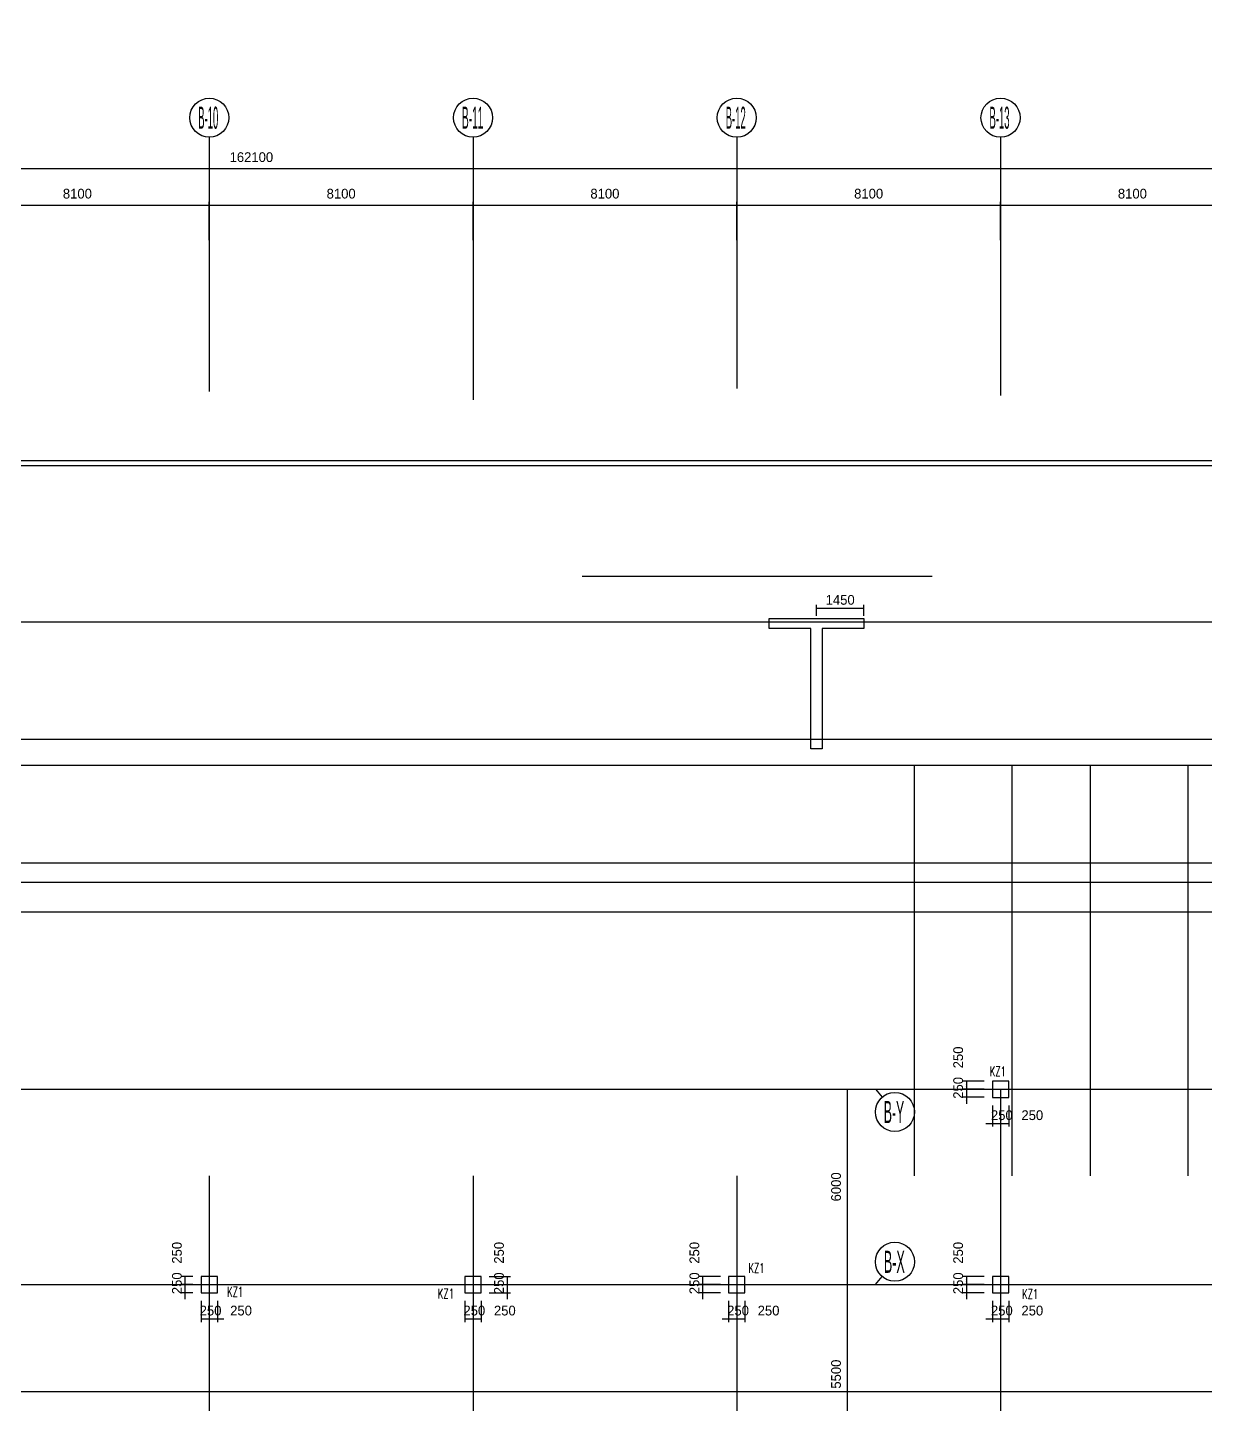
# Model space of a CAD drawing. Extents: x 387171 to 699106, y 11966 to 245688.
# Drawn here: x 541277 to 577452, y 203407 to 245688 of the extents above; entities that cross this region are included whole.
import ezdxf

# ---------------------------------------------------------------- set-up
doc = ezdxf.new("R2010")
doc.units = 0
doc.header["$LTSCALE"] = 100
doc.header["$MEASUREMENT"] = 0
for name, color, linetype in [('COLU', 7, 'Continuous'), ('DIM', 3, 'Continuous'), ('DOTE', 253, 'Continuous'), ('L-AXIS', 3, 'Continuous'), ('NUM', 7, 'Continuous'), ('wall-主楼', 2, 'Continuous'), ('小尺寸', 4, 'Continuous')]:
    doc.layers.add(name, color=color, linetype=linetype)
doc.styles.add('hztxt', font='hztxt')
doc.styles.get("Standard").update_dxf_attribs({"font": 'standard'})
doc.dimstyles.get("Standard").update_dxf_attribs({"dimtxt": 300, "dimasz": 100, "dimexe": 100, "dimexo": 250, "dimgap": 100, "dimtad": 0, "dimtoh": 1, "dimdec": 0, "dimdsep": 46, "dimcen": 0.09, "dimclrt": 7, "dimadec": 0, "dimazin": 0, "dimtfac": 1, "dimtdec": 4, "dimtofl": 0, "dimtmove": 0, "dimatfit": 3, "dimfxl": 1, "dimtolj": 1, "dimtzin": 0, "dimarcsym": 0})

# ---------------------------------------------------------------- blocks, each defined once
blk = doc.blocks.new('*D2653')
at = {"layer": 'L-AXIS', "color": 0, "linetype": 'ByBlock', "lineweight": -2}
for p, q in [((563058, 239163), (563058, 240335)), ((563058, 240235), (571158, 240235)), ((571158, 239163), (571158, 240335))]:
    blk.add_line(p, q, dxfattribs=at)
for points in [[(563058, 240235), (563158, 240251), (563158, 240218)], [(571158, 240235), (571058, 240218), (571058, 240251)]]:
    blk.add_solid(points, dxfattribs=at)
at = {"layer": 'L-AXIS', "color": 7, "linetype": 'Continuous', "lineweight": -2, "insert": (567108, 240585), "char_height": 300, "width": 775, "attachment_point": 5, "style": 'hztxt'}
blk.add_mtext('8100', dxfattribs=at)
blk = doc.blocks.new('_AXISO')
blk.add_circle((0, 0), 0.5)
blk = doc.blocks.new('*D1100')
at = {"layer": 'L-AXIS', "color": 0, "linetype": 'ByBlock', "lineweight": -2}
for p, q in [((494858, 239398), (494858, 241456)), ((656958, 239398), (656958, 241456)), ((494858, 241356), (656958, 241356))]:
    blk.add_line(p, q, dxfattribs=at)
for points in [[(494858, 241356), (494958, 241372), (494958, 241339)], [(656958, 241356), (656858, 241339), (656858, 241372)]]:
    blk.add_solid(points, dxfattribs=at)
at = {"layer": 'L-AXIS', "color": 7, "linetype": 'Continuous', "lineweight": -2, "insert": (548151, 241706), "char_height": 300, "width": 1106.67, "attachment_point": 5, "style": 'hztxt'}
blk.add_mtext('162100', dxfattribs=at)
blk = doc.blocks.new('*D749')
at = {"layer": 'L-AXIS', "color": 0, "linetype": 'ByBlock', "lineweight": -2}
for p, q in [((565446, 207088), (566558, 207088)), ((566458, 201588), (566458, 207088)), ((565446, 201588), (566558, 201588))]:
    blk.add_line(p, q, dxfattribs=at)
for points in [[(566458, 207088), (566474, 206988), (566441, 206988)], [(566458, 201588), (566441, 201688), (566474, 201688)]]:
    blk.add_solid(points, dxfattribs=at)
at = {"layer": 'L-AXIS', "color": 7, "linetype": 'Continuous', "lineweight": -2, "insert": (566108, 204338), "char_height": 300, "width": 780, "attachment_point": 5, "rotation": 90, "style": 'hztxt'}
blk.add_mtext('5500', dxfattribs=at)
blk = doc.blocks.new('*D3545')
at = {"layer": 'L-AXIS', "color": 0, "linetype": 'ByBlock', "lineweight": -2}
for p, q in [((538758, 239163), (538758, 240335)), ((538758, 240235), (546858, 240235)), ((546858, 239163), (546858, 240335))]:
    blk.add_line(p, q, dxfattribs=at)
for points in [[(538758, 240235), (538858, 240251), (538858, 240218)], [(546858, 240235), (546758, 240218), (546758, 240251)]]:
    blk.add_solid(points, dxfattribs=at)
at = {"layer": 'L-AXIS', "color": 7, "linetype": 'Continuous', "lineweight": -2, "insert": (542808, 240585), "char_height": 300, "width": 775, "attachment_point": 5, "style": 'hztxt'}
blk.add_mtext('8100', dxfattribs=at)
blk = doc.blocks.new('*D2479')
at = {"layer": 'L-AXIS', "color": 0, "linetype": 'ByBlock', "lineweight": -2}
for p, q in [((565446, 213088), (566558, 213088)), ((566458, 207088), (566458, 213088)), ((565446, 207088), (566558, 207088))]:
    blk.add_line(p, q, dxfattribs=at)
for points in [[(566458, 213088), (566474, 212988), (566441, 212988)], [(566458, 207088), (566441, 207188), (566474, 207188)]]:
    blk.add_solid(points, dxfattribs=at)
at = {"layer": 'L-AXIS', "color": 7, "linetype": 'Continuous', "lineweight": -2, "insert": (566108, 210088), "char_height": 300, "width": 770, "attachment_point": 5, "rotation": 90, "style": 'hztxt'}
blk.add_mtext('6000', dxfattribs=at)
blk = doc.blocks.new('*D778')
at = {"layer": 'L-AXIS', "color": 0, "linetype": 'ByBlock', "lineweight": -2}
for p, q in [((554958, 239163), (554958, 240335)), ((554958, 240235), (563058, 240235)), ((563058, 239163), (563058, 240335))]:
    blk.add_line(p, q, dxfattribs=at)
for points in [[(554958, 240235), (555058, 240251), (555058, 240218)], [(563058, 240235), (562958, 240218), (562958, 240251)]]:
    blk.add_solid(points, dxfattribs=at)
at = {"layer": 'L-AXIS', "color": 7, "linetype": 'Continuous', "lineweight": -2, "insert": (559008, 240585), "char_height": 300, "width": 775, "attachment_point": 5, "style": 'hztxt'}
blk.add_mtext('8100', dxfattribs=at)
blk = doc.blocks.new('*D1036')
at = {"layer": 'L-AXIS', "color": 0, "linetype": 'ByBlock', "lineweight": -2}
for p, q in [((546858, 239163), (546858, 240335)), ((546858, 240235), (554958, 240235)), ((554958, 239163), (554958, 240335))]:
    blk.add_line(p, q, dxfattribs=at)
for points in [[(546858, 240235), (546958, 240251), (546958, 240218)], [(554958, 240235), (554858, 240218), (554858, 240251)]]:
    blk.add_solid(points, dxfattribs=at)
at = {"layer": 'L-AXIS', "color": 7, "linetype": 'Continuous', "lineweight": -2, "insert": (550908, 240585), "char_height": 300, "width": 775, "attachment_point": 5, "style": 'hztxt'}
blk.add_mtext('8100', dxfattribs=at)
blk = doc.blocks.new('*D4340')
at = {"layer": 'L-AXIS', "color": 0, "linetype": 'ByBlock', "lineweight": -2}
for p, q in [((571158, 239163), (571158, 240335)), ((571158, 240235), (579258, 240235)), ((579258, 239163), (579258, 240335))]:
    blk.add_line(p, q, dxfattribs=at)
for points in [[(571158, 240235), (571258, 240251), (571258, 240218)], [(579258, 240235), (579158, 240218), (579158, 240251)]]:
    blk.add_solid(points, dxfattribs=at)
at = {"layer": 'L-AXIS', "color": 7, "linetype": 'Continuous', "lineweight": -2, "insert": (575208, 240585), "char_height": 300, "width": 775, "attachment_point": 5, "style": 'hztxt'}
blk.add_mtext('8100', dxfattribs=at)
blk = doc.blocks.new('*D4310')
at = {"layer": '小尺寸', "color": 0, "linetype": 'ByBlock', "lineweight": -2}
for p, q in [((565508, 227625), (565508, 227962)), ((566958, 227625), (566958, 227962)), ((565508, 227862), (566958, 227862))]:
    blk.add_line(p, q, dxfattribs=at)
for points in [[(565508, 227862), (565608, 227879), (565608, 227846)], [(566958, 227862), (566858, 227846), (566858, 227879)]]:
    blk.add_solid(points, dxfattribs=at)
at = {"layer": '小尺寸', "color": 7, "linetype": 'Continuous', "lineweight": -2, "insert": (566233, 228112), "char_height": 300, "width": 695, "attachment_point": 5, "rotation": 360, "style": 'hztxt'}
blk.add_mtext('1450', dxfattribs=at)
blk = doc.blocks.new('*D4202')
at = {"layer": 'DIM', "color": 0, "linetype": 'ByBlock', "lineweight": -2}
for p, q in [((570658, 213338), (570008, 213338)), ((570108, 213338), (570108, 213088)), ((570658, 213088), (570008, 213088))]:
    blk.add_line(p, q, dxfattribs=at)
for points in [[(570108, 213338), (570125, 213238), (570091, 213238)], [(570108, 213088), (570091, 213188), (570125, 213188)]]:
    blk.add_solid(points, dxfattribs=at)
at = {"layer": 'DIM', "color": 7, "linetype": 'Continuous', "lineweight": -2, "insert": (569858, 214064), "char_height": 300, "width": 566.67, "attachment_point": 5, "rotation": 90, "style": 'hztxt'}
blk.add_mtext('250', dxfattribs=at)
blk = doc.blocks.new('*D2328')
at = {"layer": 'DIM', "color": 0, "linetype": 'ByBlock', "lineweight": -2}
for p, q in [((570108, 213288), (570108, 212638)), ((570658, 213088), (570008, 213088)), ((570658, 212838), (570008, 212838))]:
    blk.add_line(p, q, dxfattribs=at)
for points in [[(570108, 213088), (570091, 213188), (570125, 213188)], [(570108, 212838), (570125, 212738), (570091, 212738)]]:
    blk.add_solid(points, dxfattribs=at)
at = {"layer": 'DIM', "color": 7, "linetype": 'Continuous', "lineweight": -2, "insert": (569858, 213128), "char_height": 300, "width": 566.67, "attachment_point": 5, "rotation": 90, "style": 'hztxt'}
blk.add_mtext('250', dxfattribs=at)
blk = doc.blocks.new('*D2523')
at = {"layer": 'DIM', "color": 0, "linetype": 'ByBlock', "lineweight": -2}
for p, q in [((570908, 212588), (570908, 211938)), ((571158, 212588), (571158, 211938)), ((570708, 212038), (571358, 212038))]:
    blk.add_line(p, q, dxfattribs=at)
for points in [[(570908, 212038), (570808, 212021), (570808, 212055)], [(571158, 212038), (571258, 212055), (571258, 212021)]]:
    blk.add_solid(points, dxfattribs=at)
at = {"layer": 'DIM', "color": 7, "linetype": 'Continuous', "lineweight": -2, "insert": (571198, 212288), "char_height": 300, "width": 566.67, "attachment_point": 5, "style": 'hztxt'}
blk.add_mtext('250', dxfattribs=at)
blk = doc.blocks.new('*D3060')
at = {"layer": 'DIM', "color": 0, "linetype": 'ByBlock', "lineweight": -2}
for p, q in [((571158, 212588), (571158, 211938)), ((571408, 212588), (571408, 211938)), ((571158, 212038), (571408, 212038))]:
    blk.add_line(p, q, dxfattribs=at)
for points in [[(571158, 212038), (571258, 212055), (571258, 212021)], [(571408, 212038), (571308, 212021), (571308, 212055)]]:
    blk.add_solid(points, dxfattribs=at)
at = {"layer": 'DIM', "color": 7, "linetype": 'Continuous', "lineweight": -2, "insert": (572134, 212288), "char_height": 300, "width": 566.67, "attachment_point": 5, "style": 'hztxt'}
blk.add_mtext('250', dxfattribs=at)
blk = doc.blocks.new('*D2322')
at = {"layer": 'DIM', "color": 0, "linetype": 'ByBlock', "lineweight": -2}
for p, q in [((546608, 206588), (546608, 205938)), ((546858, 206588), (546858, 205938)), ((546608, 206038), (546858, 206038))]:
    blk.add_line(p, q, dxfattribs=at)
for points in [[(546608, 206038), (546708, 206055), (546708, 206021)], [(546858, 206038), (546758, 206021), (546758, 206055)]]:
    blk.add_solid(points, dxfattribs=at)
at = {"layer": 'DIM', "color": 7, "linetype": 'Continuous', "lineweight": -2, "insert": (546898, 206288), "char_height": 300, "width": 566.67, "attachment_point": 5, "style": 'hztxt'}
blk.add_mtext('250', dxfattribs=at)
blk = doc.blocks.new('*D276')
at = {"layer": 'DIM', "color": 0, "linetype": 'ByBlock', "lineweight": -2}
for p, q in [((546858, 206588), (546858, 205938)), ((547108, 206588), (547108, 205938)), ((546658, 206038), (547308, 206038))]:
    blk.add_line(p, q, dxfattribs=at)
for points in [[(546858, 206038), (546758, 206021), (546758, 206055)], [(547108, 206038), (547208, 206055), (547208, 206021)]]:
    blk.add_solid(points, dxfattribs=at)
at = {"layer": 'DIM', "color": 7, "linetype": 'Continuous', "lineweight": -2, "insert": (547834, 206288), "char_height": 300, "width": 566.67, "attachment_point": 5, "style": 'hztxt'}
blk.add_mtext('250', dxfattribs=at)
blk = doc.blocks.new('*D245')
at = {"layer": 'DIM', "color": 0, "linetype": 'ByBlock', "lineweight": -2}
for p, q in [((546115, 206638), (546115, 207288)), ((546358, 207088), (546015, 207088)), ((546358, 206838), (546015, 206838))]:
    blk.add_line(p, q, dxfattribs=at)
for points in [[(546115, 207088), (546099, 207188), (546132, 207188)], [(546115, 206838), (546132, 206738), (546099, 206738)]]:
    blk.add_solid(points, dxfattribs=at)
at = {"layer": 'DIM', "color": 7, "linetype": 'Continuous', "lineweight": -2, "insert": (545865, 207128), "char_height": 300, "width": 566.67, "attachment_point": 5, "rotation": 90, "style": 'hztxt'}
blk.add_mtext('250', dxfattribs=at)
blk = doc.blocks.new('*D444')
at = {"layer": 'DIM', "color": 0, "linetype": 'ByBlock', "lineweight": -2}
for p, q in [((546358, 207338), (546015, 207338)), ((546115, 207088), (546115, 207338)), ((546358, 207088), (546015, 207088))]:
    blk.add_line(p, q, dxfattribs=at)
for points in [[(546115, 207338), (546132, 207238), (546099, 207238)], [(546115, 207088), (546099, 207188), (546132, 207188)]]:
    blk.add_solid(points, dxfattribs=at)
at = {"layer": 'DIM', "color": 7, "linetype": 'Continuous', "lineweight": -2, "insert": (545865, 208064), "char_height": 300, "width": 566.67, "attachment_point": 5, "rotation": 90, "style": 'hztxt'}
blk.add_mtext('250', dxfattribs=at)
blk = doc.blocks.new('*D702')
at = {"layer": 'DIM', "color": 0, "linetype": 'ByBlock', "lineweight": -2}
for p, q in [((555458, 207338), (556108, 207338)), ((556008, 207338), (556008, 207088)), ((555458, 207088), (556108, 207088))]:
    blk.add_line(p, q, dxfattribs=at)
for points in [[(556008, 207338), (556025, 207238), (555991, 207238)], [(556008, 207088), (555991, 207188), (556025, 207188)]]:
    blk.add_solid(points, dxfattribs=at)
at = {"layer": 'DIM', "color": 7, "linetype": 'Continuous', "lineweight": -2, "insert": (555758, 208064), "char_height": 300, "width": 566.67, "attachment_point": 5, "rotation": 90, "style": 'hztxt'}
blk.add_mtext('250', dxfattribs=at)
blk = doc.blocks.new('*D1218')
at = {"layer": 'DIM', "color": 0, "linetype": 'ByBlock', "lineweight": -2}
for p, q in [((556008, 207288), (556008, 206638)), ((555458, 207088), (556108, 207088)), ((555458, 206838), (556108, 206838))]:
    blk.add_line(p, q, dxfattribs=at)
for points in [[(556008, 207088), (555991, 207188), (556025, 207188)], [(556008, 206838), (556025, 206738), (555991, 206738)]]:
    blk.add_solid(points, dxfattribs=at)
at = {"layer": 'DIM', "color": 7, "linetype": 'Continuous', "lineweight": -2, "insert": (555758, 207128), "char_height": 300, "width": 566.67, "attachment_point": 5, "rotation": 90, "style": 'hztxt'}
blk.add_mtext('250', dxfattribs=at)
blk = doc.blocks.new('*D3655')
at = {"layer": 'DIM', "color": 0, "linetype": 'ByBlock', "lineweight": -2}
for p, q in [((554708, 206588), (554708, 205938)), ((554958, 206588), (554958, 205938)), ((554708, 206038), (554958, 206038))]:
    blk.add_line(p, q, dxfattribs=at)
for points in [[(554708, 206038), (554808, 206055), (554808, 206021)], [(554958, 206038), (554858, 206021), (554858, 206055)]]:
    blk.add_solid(points, dxfattribs=at)
at = {"layer": 'DIM', "color": 7, "linetype": 'Continuous', "lineweight": -2, "insert": (554998, 206288), "char_height": 300, "width": 566.67, "attachment_point": 5, "style": 'hztxt'}
blk.add_mtext('250', dxfattribs=at)
blk = doc.blocks.new('*D3847')
at = {"layer": 'DIM', "color": 0, "linetype": 'ByBlock', "lineweight": -2}
for p, q in [((554958, 206588), (554958, 205938)), ((555208, 206588), (555208, 205938)), ((554958, 206038), (555208, 206038))]:
    blk.add_line(p, q, dxfattribs=at)
for points in [[(554958, 206038), (555058, 206055), (555058, 206021)], [(555208, 206038), (555108, 206021), (555108, 206055)]]:
    blk.add_solid(points, dxfattribs=at)
at = {"layer": 'DIM', "color": 7, "linetype": 'Continuous', "lineweight": -2, "insert": (555934, 206288), "char_height": 300, "width": 566.67, "attachment_point": 5, "style": 'hztxt'}
blk.add_mtext('250', dxfattribs=at)
blk = doc.blocks.new('*D4084')
at = {"layer": 'DIM', "color": 0, "linetype": 'ByBlock', "lineweight": -2}
for p, q in [((562558, 207338), (561908, 207338)), ((562008, 207338), (562008, 207088)), ((562558, 207088), (561908, 207088))]:
    blk.add_line(p, q, dxfattribs=at)
for points in [[(562008, 207338), (562025, 207238), (561991, 207238)], [(562008, 207088), (561991, 207188), (562025, 207188)]]:
    blk.add_solid(points, dxfattribs=at)
at = {"layer": 'DIM', "color": 7, "linetype": 'Continuous', "lineweight": -2, "insert": (561758, 208064), "char_height": 300, "width": 566.67, "attachment_point": 5, "rotation": 90, "style": 'hztxt'}
blk.add_mtext('250', dxfattribs=at)
blk = doc.blocks.new('*D4038')
at = {"layer": 'DIM', "color": 0, "linetype": 'ByBlock', "lineweight": -2}
for p, q in [((562008, 207288), (562008, 206638)), ((562558, 207088), (561908, 207088)), ((562558, 206838), (561908, 206838))]:
    blk.add_line(p, q, dxfattribs=at)
for points in [[(562008, 207088), (561991, 207188), (562025, 207188)], [(562008, 206838), (562025, 206738), (561991, 206738)]]:
    blk.add_solid(points, dxfattribs=at)
at = {"layer": 'DIM', "color": 7, "linetype": 'Continuous', "lineweight": -2, "insert": (561758, 207128), "char_height": 300, "width": 566.67, "attachment_point": 5, "rotation": 90, "style": 'hztxt'}
blk.add_mtext('250', dxfattribs=at)
blk = doc.blocks.new('*D4274')
at = {"layer": 'DIM', "color": 0, "linetype": 'ByBlock', "lineweight": -2}
for p, q in [((562808, 206588), (562808, 205938)), ((563058, 206588), (563058, 205938)), ((562608, 206038), (563258, 206038))]:
    blk.add_line(p, q, dxfattribs=at)
for points in [[(562808, 206038), (562708, 206021), (562708, 206055)], [(563058, 206038), (563158, 206055), (563158, 206021)]]:
    blk.add_solid(points, dxfattribs=at)
at = {"layer": 'DIM', "color": 7, "linetype": 'Continuous', "lineweight": -2, "insert": (563098, 206288), "char_height": 300, "width": 566.67, "attachment_point": 5, "style": 'hztxt'}
blk.add_mtext('250', dxfattribs=at)
blk = doc.blocks.new('*D2357')
at = {"layer": 'DIM', "color": 0, "linetype": 'ByBlock', "lineweight": -2}
for p, q in [((563058, 206588), (563058, 205938)), ((563308, 206588), (563308, 205938)), ((563058, 206038), (563308, 206038))]:
    blk.add_line(p, q, dxfattribs=at)
for points in [[(563058, 206038), (563158, 206055), (563158, 206021)], [(563308, 206038), (563208, 206021), (563208, 206055)]]:
    blk.add_solid(points, dxfattribs=at)
at = {"layer": 'DIM', "color": 7, "linetype": 'Continuous', "lineweight": -2, "insert": (564034, 206288), "char_height": 300, "width": 566.67, "attachment_point": 5, "style": 'hztxt'}
blk.add_mtext('250', dxfattribs=at)
blk = doc.blocks.new('*D2871')
at = {"layer": 'DIM', "color": 0, "linetype": 'ByBlock', "lineweight": -2}
for p, q in [((570658, 207338), (570008, 207338)), ((570108, 207338), (570108, 207088)), ((570658, 207088), (570008, 207088))]:
    blk.add_line(p, q, dxfattribs=at)
for points in [[(570108, 207338), (570125, 207238), (570091, 207238)], [(570108, 207088), (570091, 207188), (570125, 207188)]]:
    blk.add_solid(points, dxfattribs=at)
at = {"layer": 'DIM', "color": 7, "linetype": 'Continuous', "lineweight": -2, "insert": (569858, 208064), "char_height": 300, "width": 566.67, "attachment_point": 5, "rotation": 90, "style": 'hztxt'}
blk.add_mtext('250', dxfattribs=at)
blk = doc.blocks.new('*D3086')
at = {"layer": 'DIM', "color": 0, "linetype": 'ByBlock', "lineweight": -2}
for p, q in [((570108, 207288), (570108, 206638)), ((570658, 207088), (570008, 207088)), ((570658, 206838), (570008, 206838))]:
    blk.add_line(p, q, dxfattribs=at)
for points in [[(570108, 207088), (570091, 207188), (570125, 207188)], [(570108, 206838), (570125, 206738), (570091, 206738)]]:
    blk.add_solid(points, dxfattribs=at)
at = {"layer": 'DIM', "color": 7, "linetype": 'Continuous', "lineweight": -2, "insert": (569858, 207128), "char_height": 300, "width": 566.67, "attachment_point": 5, "rotation": 90, "style": 'hztxt'}
blk.add_mtext('250', dxfattribs=at)
blk = doc.blocks.new('*D3308')
at = {"layer": 'DIM', "color": 0, "linetype": 'ByBlock', "lineweight": -2}
for p, q in [((570908, 206588), (570908, 205938)), ((571158, 206588), (571158, 205938)), ((570708, 206038), (571358, 206038))]:
    blk.add_line(p, q, dxfattribs=at)
for points in [[(570908, 206038), (570808, 206021), (570808, 206055)], [(571158, 206038), (571258, 206055), (571258, 206021)]]:
    blk.add_solid(points, dxfattribs=at)
at = {"layer": 'DIM', "color": 7, "linetype": 'Continuous', "lineweight": -2, "insert": (571198, 206288), "char_height": 300, "width": 566.67, "attachment_point": 5, "style": 'hztxt'}
blk.add_mtext('250', dxfattribs=at)
blk = doc.blocks.new('*D3255')
at = {"layer": 'DIM', "color": 0, "linetype": 'ByBlock', "lineweight": -2}
for p, q in [((571158, 206588), (571158, 205938)), ((571408, 206588), (571408, 205938)), ((571158, 206038), (571408, 206038))]:
    blk.add_line(p, q, dxfattribs=at)
for points in [[(571158, 206038), (571258, 206055), (571258, 206021)], [(571408, 206038), (571308, 206021), (571308, 206055)]]:
    blk.add_solid(points, dxfattribs=at)
at = {"layer": 'DIM', "color": 7, "linetype": 'Continuous', "lineweight": -2, "insert": (572134, 206288), "char_height": 300, "width": 566.67, "attachment_point": 5, "style": 'hztxt'}
blk.add_mtext('250', dxfattribs=at)
blk = doc.blocks.new('后浇带现场')
at = {"color": 6, "lineweight": 30}
blk.add_lwpolyline([(715456, 762040), (715456, 738130), (710856, 738130), (710856, 730849), (774707, 730849), (774707, 772730)], dxfattribs=at)

msp = doc.modelspace()

# ---------------------------------------------------------------- linework, layer by layer
at = {"color": 6, "lineweight": 30}
msp.add_lwpolyline([(476181.3, 232428.8), (494258.1, 233154.4), (494258.1, 231537.9), (540808.1, 231537.9), (540808.1, 232387.9), (590208.1, 232387.9), (590208.1, 232187.9), (593108.1, 232187.9), (593108.1, 230737.9), (608058.1, 230737.9), (608058.1, 231687.9), (648158.1, 231687.9), (648158.1, 230737.9), (657058.1, 230737.9), (657158.1, 196187.9), (658248.2, 196187.9), (663075.9, 83077.9), (659946, 47787.8), (654318.1, 48286.9), (653832.2, 42808.4), (496133.5, 56794.9), (482757.4, 68610.1), (476181.3, 232428.8)], dxfattribs=at)
at = {"layer": 'COLU'}
for points in [[(570908.1, 212837.9), (571408.1, 212837.9), (571408.1, 213337.9), (570908.1, 213337.9)], [(546608.1, 206837.9), (547108.1, 206837.9), (547108.1, 207337.9), (546608.1, 207337.9)], [(554708.1, 206837.9), (555208.1, 206837.9), (555208.1, 207337.9), (554708.1, 207337.9)], [(562808.1, 206837.9), (563308.1, 206837.9), (563308.1, 207337.9), (562808.1, 207337.9)], [(570908.1, 206837.9), (571408.1, 206837.9), (571408.1, 207337.9), (570908.1, 207337.9)]]:
    msp.add_lwpolyline(points, close=True, dxfattribs=at)
at = {"layer": 'DOTE'}
for p, q in [((546858.1, 238913.1), (546858.1, 234510.7)), ((554958.1, 238913.1), (554958.1, 234260.7)), ((563058.1, 238913.1), (563058.1, 234600.9)), ((571158.1, 238913.1), (571158.1, 234392)), ((538758.1, 232237.9), (590108.1, 232237.9)), ((558308.1, 228837.9), (569058.1, 228837.9)), ((539629.1, 227437.9), (590108.1, 227437.9)), ((539629.1, 223837.9), (599108.1, 223837.9)), ((539629.1, 223037.9), (585908.1, 223037.9)), ((568508.1, 223037.9), (568508.1, 210429.3)), ((571508.1, 223037.9), (571508.1, 210429.3)), ((573908.1, 223037.9), (573908.1, 210429.3)), ((576908.1, 223037.9), (576908.1, 210429.3)), ((539629.1, 220037.9), (582908.1, 220037.9)), ((587069.7, 219437.9), (539629.1, 219437.9)), ((530358.1, 218537.9), (599408.1, 218537.9)), ((488717.2, 213087.9), (664518.6, 213087.9)), ((571158.1, 213087.9), (571158.1, 94087.9)), ((546858.1, 210429.3), (546858.1, 94087.9)), ((554958.1, 210429.3), (554958.1, 88587.9)), ((563058.1, 210429.3), (563058.1, 84089.2)), ((488958, 207087.9), (664518.6, 207087.9))]:
    msp.add_line(p, q, dxfattribs=at)
at = {"layer": 'L-AXIS'}
for p, q in [((546858.1, 242318.6), (546858.1, 238913.1)), ((546858.1, 242318.6), (546858.1, 238913.1)), ((554958.1, 242318.6), (554958.1, 238913.1)), ((554958.1, 242318.6), (554958.1, 238913.1)), ((554958.1, 242318.6), (554958.1, 238913.1)), ((563058.1, 242318.6), (563058.1, 238913.1)), ((563058.1, 242318.6), (563058.1, 238913.1)), ((563058.1, 242318.6), (563058.1, 238913.1)), ((571158.1, 242318.6), (571158.1, 238913.1)), ((571158.1, 242318.6), (571158.1, 238913.1)), ((571158.1, 242318.6), (571158.1, 238913.1)), ((565446, 213087.9), (567313.6, 213087.9)), ((567313.6, 213087.9), (567523.1, 212843.5)), ((567313.6, 207087.9), (567523.1, 207332.4)), ((565446, 207087.9), (567313.6, 207087.9))]:
    msp.add_line(p, q, dxfattribs=at)
at = {"layer": 'wall-主楼'}
msp.add_lwpolyline([(565333.1, 223537.9), (565333.1, 227237.9), (564057.8, 227237.9), (564057.8, 227537.9), (566957.8, 227537.9), (566957.8, 227237.9), (565683.1, 227237.9), (565683.1, 223537.9)], close=True, dxfattribs=at)

# ---------------------------------------------------------------- block references
at = {"color": 3, "lineweight": 30}
msp.add_blockref('后浇带现场', (-182998.7, -527042.1), dxfattribs=at)
at = {"layer": 'L-AXIS'}
ref = msp.add_blockref('_AXISO', (546858.1, 242918.6), dxfattribs=dict(at, xscale=1199.999999999997, yscale=1200, rotation=359.9996457873818))
ref.add_attrib('A', 'B-10', (546518.7, 242579.2), dxfattribs={"height": 678.82, "style": 'hztxt', "width": 0.320988})
ref = msp.add_blockref('_AXISO', (554958.1, 242918.6), dxfattribs=dict(at, xscale=1199.999999999997, yscale=1200, rotation=359.9996457873818))
ref.add_attrib('A', 'B-11', (554618.7, 242579.2), dxfattribs={"height": 678.82, "style": 'hztxt', "width": 0.342105})
ref = msp.add_blockref('_AXISO', (563058.1, 242918.6), dxfattribs=dict(at, xscale=1199.999999999997, yscale=1200, rotation=359.9996457873818))
ref.add_attrib('A', 'B-12', (562718.7, 242579.2), dxfattribs={"height": 678.82, "style": 'hztxt', "width": 0.320988})
ref = msp.add_blockref('_AXISO', (571158.1, 242918.6), dxfattribs=dict(at, xscale=1199.999999999997, yscale=1200, rotation=359.9996457873818))
ref.add_attrib('A', 'B-13', (570818.7, 242579.2), dxfattribs={"height": 678.82, "style": 'hztxt', "width": 0.320988})
ref = msp.add_blockref('_AXISO', (567913.6, 212387.9), dxfattribs=dict(at, xscale=1199.999999999997, yscale=1200, rotation=359.9996457873818))
ref.add_attrib('A', 'B-Y', (567574.2, 212048.5), dxfattribs={"height": 678.82, "style": 'hztxt', "width": 0.412698})
ref = msp.add_blockref('_AXISO', (567913.6, 207787.9), dxfattribs=dict(at, xscale=1199.999999999997, yscale=1200, rotation=359.9996457873818))
ref.add_attrib('A', 'B-X', (567574.2, 207448.5), dxfattribs={"height": 678.82, "style": 'hztxt', "width": 0.42623})

# ---------------------------------------------------------------- texts
at = {"layer": 'NUM', "color": 200, "width": 0.7}
for p in [(570826.9, 213485.2), (563414.1, 207444), (547404.4, 206716.7), (553877.2, 206659.3), (571819.4, 206647.6)]:
    msp.add_text('KZ1', height=300, dxfattribs=at).set_placement(p)

# ---------------------------------------------------------------- dimensions: what is measured, and where the dimension line sits
at = {"layer": 'DIM', "color": 200}
for p1, p2, distance, picture, middle in [((570908.1, 213337.9), (570908.1, 213087.9), -800, '*D4202', (569858.1, 213556)), ((570908.1, 213087.9), (570908.1, 212837.9), -800, '*D2328', (569858.1, 212619.9)), ((570908.1, 212837.9), (571158.1, 212837.9), -800, '*D2523', (570690, 212287.9)), ((571158.1, 212837.9), (571408.1, 212837.9), -800, '*D3060', (571626.1, 212287.9)), ((546608.1, 207087.9), (546608.1, 207337.9), 492.6, '*D444', (545865.4, 207556)), ((555208.1, 207337.9), (555208.1, 207087.9), 800, '*D702', (555758.1, 207556)), ((562808.1, 207337.9), (562808.1, 207087.9), -800, '*D4084', (561758.1, 207556)), ((570908.1, 207337.9), (570908.1, 207087.9), -800, '*D2871', (569858.1, 207556)), ((546608.1, 206837.9), (546608.1, 207087.9), 492.6, '*D245', (545865.4, 206619.9)), ((555208.1, 207087.9), (555208.1, 206837.9), 800, '*D1218', (555758.1, 206619.9)), ((562808.1, 207087.9), (562808.1, 206837.9), -800, '*D4038', (561758.1, 206619.9)), ((570908.1, 207087.9), (570908.1, 206837.9), -800, '*D3086', (569858.1, 206619.9)), ((546608.1, 206837.9), (546858.1, 206837.9), -800, '*D2322', (546390, 206287.9)), ((546858.1, 206837.9), (547108.1, 206837.9), -800, '*D276', (547326.1, 206287.9)), ((554708.1, 206837.9), (554958.1, 206837.9), -800, '*D3655', (554490, 206287.9)), ((554958.1, 206837.9), (555208.1, 206837.9), -800, '*D3847', (555426.1, 206287.9)), ((562808.1, 206837.9), (563058.1, 206837.9), -800, '*D4274', (562590, 206287.9)), ((563058.1, 206837.9), (563308.1, 206837.9), -800, '*D2357', (563526.1, 206287.9)), ((570908.1, 206837.9), (571158.1, 206837.9), -800, '*D3308', (570690, 206287.9)), ((571158.1, 206837.9), (571408.1, 206837.9), -800, '*D3255', (571626.1, 206287.9))]:
    dim = msp.add_aligned_dim(p1=p1, p2=p2, distance=distance, dimstyle='Standard', dxfattribs=at)
    dim.commit()
    dim.dimension.update_dxf_attribs({"geometry": picture, "text_midpoint": middle})
at = {"layer": 'L-AXIS'}
for base, p1, p2, picture, middle in [((656958.1, 241355.5), (494858.1, 239148.3), (656958.1, 239148.3), '*D1100', (548150.6, 241705.5)), ((546858.1, 240234.6), (538758.1, 238913.1), (546858.1, 238913.1), '*D3545', (542808.1, 240584.6)), ((554958.1, 240234.6), (546858.1, 238913.1), (554958.1, 238913.1), '*D1036', (550908.1, 240584.6)), ((563058.1, 240234.6), (554958.1, 238913.1), (563058.1, 238913.1), '*D778', (559008.1, 240584.6)), ((571158.1, 240234.6), (563058.1, 238913.1), (571158.1, 238913.1), '*D2653', (567108.1, 240584.6)), ((579258.1, 240234.6), (571158.1, 238913.1), (579258.1, 238913.1), '*D4340', (575208.1, 240584.6))]:
    dim = msp.add_linear_dim(base=base, p1=p1, p2=p2, dimstyle='Standard', dxfattribs=at)
    dim.commit()
    dim.dimension.update_dxf_attribs({"geometry": picture, "text_midpoint": middle})
for base, p1, p2, picture, middle in [((566457.5, 213087.9), (565196, 207087.9), (565196, 213087.9), '*D2479', (566107.5, 210087.9)), ((566457.5, 207087.9), (565196, 201587.9), (565196, 207087.9), '*D749', (566107.5, 204337.9))]:
    dim = msp.add_linear_dim(base=base, p1=p1, p2=p2, angle=90, dimstyle='Standard', dxfattribs=at)
    dim.commit()
    dim.dimension.update_dxf_attribs({"geometry": picture, "text_midpoint": middle})
at = {"layer": '小尺寸'}
dim = msp.add_linear_dim(base=(566958.1, 227862.3), p1=(565508.1, 227375.1), p2=(566958.1, 227375.1), angle=360, dimstyle='Standard', dxfattribs=at)
dim.commit()
dim.dimension.update_dxf_attribs({"geometry": '*D4310', "text_midpoint": (566233.1, 228112.3)})

doc.saveas('drawing.dxf')
